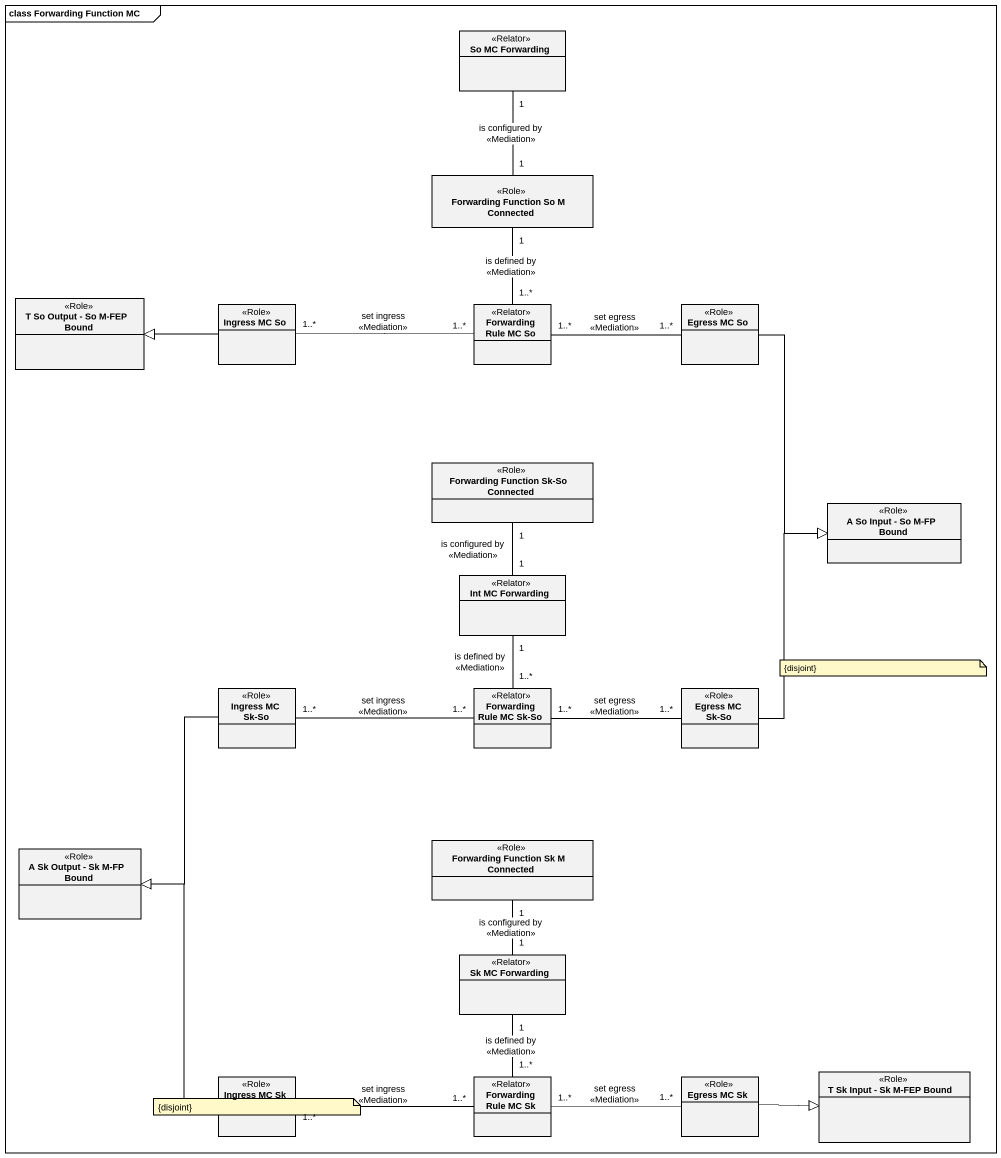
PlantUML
@startuml
mainframe class Forwarding Function MC
hide circle
hide empty members
class "So MC Forwarding" as So_MC_Forwarding <<Relator>>
class "Forwarding Function So M Connected" as Forwarding_Function_So_M <<Role>>
class "T So Output - So M-FEP Bound" as T_So_Output_So_M_FEP_Bound <<Role>>
class "Ingress MC So" as Ingress_MC_So <<Role>>
class "Forwarding Rule MC So" as Forwarding_Rule_MC_So <<Relator>>
class "Egress MC So" as Egress_MC_So <<Role>>
class "Forwarding Function Sk-So Connected" as Forwarding_Function_Sk_So <<Role>>
class "A So Input - So M-FP Bound" as A_So_Input_So_M_FP_Bound <<Role>>
class "Int MC Forwarding" as Int_MC_Forwarding <<Relator>>
class "Ingress MC Sk-So" as Ingress_MC_Sk_So <<Role>>
class "Forwarding Rule MC Sk-So" as Forwarding_Rule_MC_Sk_So <<Relator>>
class "Egress MC Sk-So" as Egress_MC_Sk_So <<Role>>
class "A Sk Output - Sk M-FP Bound" as A_Sk_Output_Sk_M_FP_Bound <<Role>>
class "Forwarding Function Sk M Connected" as Forwarding_Function_Sk_M <<Role>>
class "Sk MC Forwarding" as Sk_MC_Forwarding <<Relator>>
class "Ingress MC Sk" as Ingress_MC_Sk <<Role>>
class "Forwarding Rule MC Sk" as Forwarding_Rule_MC_Sk <<Relator>>
class "Egress MC Sk" as Egress_MC_Sk <<Role>>
class "T Sk Input - Sk M-FEP Bound" as T_Sk_Input_Sk_M_FEP_Bound <<Role>>
So_MC_Forwarding "1" -- "1" Forwarding_Function_So_M : is configured by\n<<Mediation>>
Ingress_MC_So -left-|> T_So_Output_So_M_FEP_Bound
Forwarding_Rule_MC_So "1..*" -up- "1" Forwarding_Function_So_M : is defined by\n<<Mediation>>
Forwarding_Rule_MC_So "1..*" -left- "1..*" Ingress_MC_So : set ingress\n<<Mediation>>
Forwarding_Rule_MC_So "1..*" -right- "1..*" Egress_MC_So : set egress\n<<Mediation>>
Egress_MC_So --|> A_So_Input_So_M_FP_Bound
Int_MC_Forwarding "1" -up- "1" Forwarding_Function_Sk_So : is configured by\n<<Mediation>>
Int_MC_Forwarding "1" -- "1..*" Forwarding_Rule_MC_Sk_So : is defined by\n<<Mediation>>
Ingress_MC_Sk_So --|> A_Sk_Output_Sk_M_FP_Bound
Forwarding_Rule_MC_Sk_So "1..*" -left- "1..*" Ingress_MC_Sk_So : set ingress\n<<Mediation>>
Forwarding_Rule_MC_Sk_So "1..*" -right- "1..*" Egress_MC_Sk_So : set egress\n<<Mediation>>
Egress_MC_Sk_So -up-|> A_So_Input_So_M_FP_Bound
Sk_MC_Forwarding "1" -up- "1" Forwarding_Function_Sk_M : is configured by\n<<Mediation>>
Ingress_MC_Sk -up-|> A_Sk_Output_Sk_M_FP_Bound
Forwarding_Rule_MC_Sk "1..*" -up- "1" Sk_MC_Forwarding : is defined by\n<<Mediation>>
Forwarding_Rule_MC_Sk "1..*" -left- "1..*" Ingress_MC_Sk : set ingress\n<<Mediation>>
Forwarding_Rule_MC_Sk "1..*" -right- "1..*" Egress_MC_Sk : set egress\n<<Mediation>>
Egress_MC_Sk -right-|> T_Sk_Input_Sk_M_FEP_Bound
note as N1
  {disjoint}
end note
note as N2
  {disjoint}
end note
@enduml
